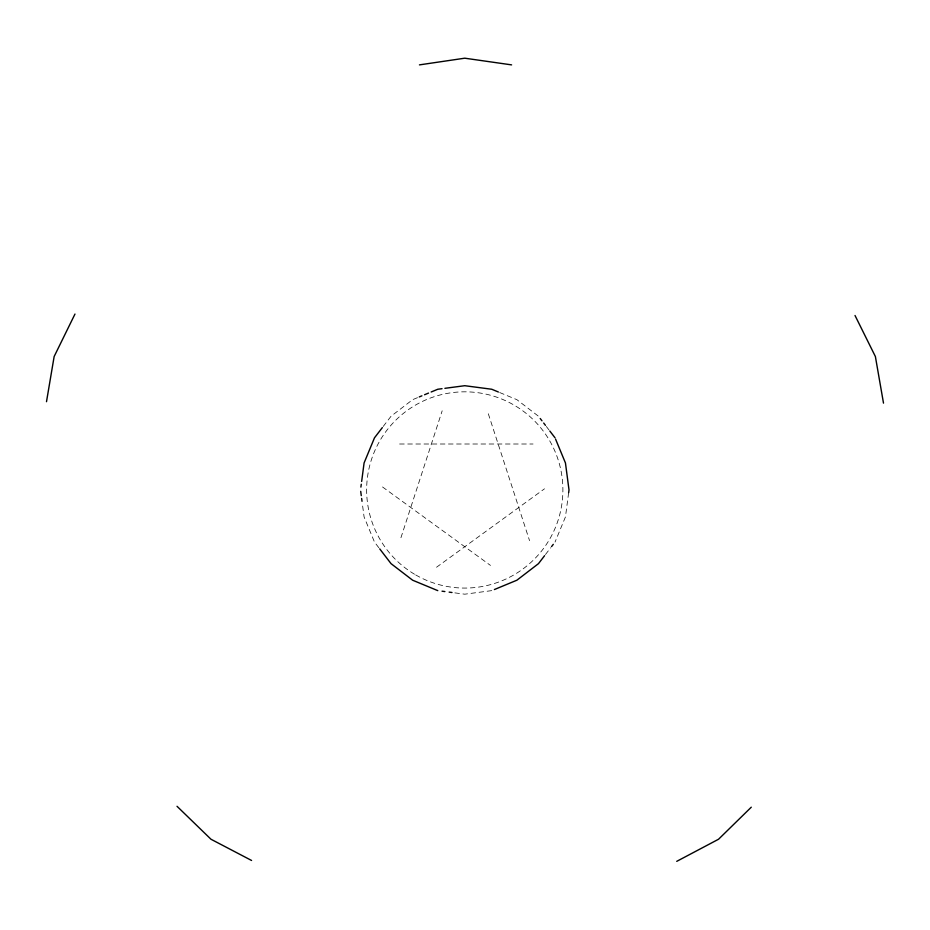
<?xml version="1.0" encoding="UTF-8"?>
<svg xmlns="http://www.w3.org/2000/svg" width="930" height="930" viewBox="0 0 930 930"><rect width="100%" height="100%" fill="white"/><g stroke="black" fill="none" stroke-linecap="round" stroke-linejoin="round"><path stroke-width="0.7" stroke-dasharray="4.65 3.49" d="M568.637 492.784L565.452 516.929L555.036 542.062M400.935 537.726L442.18 410.816M383.207 426.463L391.053 416.233L412.641 399.668L417.942 397.482M545.445 554.559L550.676 547.747M436.53 567.242L544.492 488.808M491.749 590.631L464.768 594.189L453.41 592.689M399.598 444.005L533.041 444.005M499.689 392.541L516.882 399.668L538.47 416.233M382.532 486.971L490.482 565.417M546.317 426.463L548.933 429.869M378.847 547.747L374.488 542.062L364.083 516.929L362.212 502.723M488.32 413.769L529.554 540.679M415.698 574.926A98.127 98.127 0 0 0 562.894 489.947A98.127 98.127 0 0 0 415.698 404.969A98.127 98.127 0 0 0 415.698 574.926"/><path stroke-width="1.4" d="M360.898 487.099L361.27 484.263M361.654 481.426L364.083 462.966L374.488 437.821L382.335 427.602M568.637 492.784L569.009 489.947L565.452 462.966L555.582 439.146M46.5 401.69L54.149 356.527L74.981 314.049M544.573 555.698L538.47 563.65L516.882 580.215L494.388 589.539M551.548 546.608L553.292 544.341M751.277 807.194L718.541 839.244L676.726 861.354M419.267 396.936L421.906 395.831M424.557 394.739L428.521 393.088M431.171 391.995L437.786 389.252L442.041 388.694M419.442 64.879L464.768 58.195L511.605 64.879M444.889 388.322L464.768 385.706L491.749 389.252L498.364 391.995M442.041 591.189L444.889 591.561M449.144 592.131L451.992 592.503M437.786 590.631L412.641 580.215L391.053 563.65L379.719 548.886M251.577 860.471L210.982 839.244L177.026 806.298M540.214 418.512L541.957 420.779M543.701 423.057L545.445 425.324M549.804 431.009L555.036 437.821M855.019 315.491L875.386 356.527L883.5 403.132M360.712 491.366L361.27 495.62M361.654 498.468L362.026 501.305"/></g></svg>
